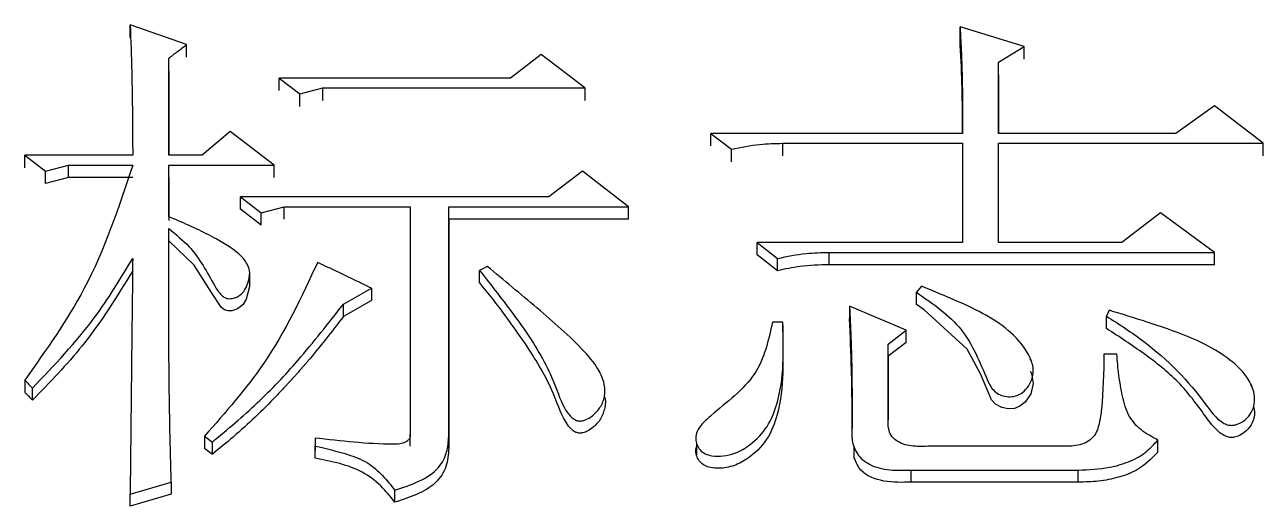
# Model space of a CAD drawing. Header units: millimetres. Extents: x 2278 to 4715, y 679 to 2402.
# Drawn here: x 2832.02 to 2837.23, y 2125.46 to 2127.49 of the extents above; entities that cross this region are included whole.
import ezdxf

# ---------------------------------------------------------------- set-up
doc = ezdxf.new("R2010")
doc.units = ezdxf.units.MM

msp = doc.modelspace()

# ---------------------------------------------------------------- linework, layer by layer
at = {"color": 7, "linetype": 'Continuous', "lineweight": 25}
for p, q in [((2832.6999, 2127.4028), (2832.462, 2127.4857)), ((2832.462, 2127.4326), (2832.462, 2127.4857)), ((2836.2264, 2127.3945), (2835.9559, 2127.4774)), ((2835.9559, 2127.4243), (2835.9559, 2127.4774)), ((2832.6999, 2127.3497), (2832.6999, 2127.4028)), ((2836.1182, 2127.3281), (2836.2264, 2127.3945)), ((2836.2264, 2127.3415), (2836.2264, 2127.3945)), ((2832.6242, 2126.9371), (2832.6242, 2127.3447)), ((2832.6242, 2127.2917), (2832.6242, 2127.3447)), ((2834.1927, 2127.3613), (2834.0629, 2127.2616)), ((2834.3766, 2127.2201), (2834.1927, 2127.3613)), ((2836.1182, 2127.0287), (2836.1182, 2127.3281)), ((2836.1182, 2127.2751), (2836.1182, 2127.3281)), ((2832.6242, 2127.2917), (2832.6242, 2126.9371)), ((2836.1182, 2127.2751), (2836.1182, 2127.0287)), ((2833.0894, 2127.2616), (2833.1759, 2127.1951)), ((2833.0894, 2127.2088), (2833.0894, 2127.2616)), ((2833.1759, 2127.1951), (2833.2733, 2127.2201)), ((2833.2733, 2127.1672), (2833.2733, 2127.2201)), ((2834.3766, 2127.2201), (2834.3766, 2127.1673)), ((2833.1759, 2127.1424), (2833.1759, 2127.1951)), ((2837.0269, 2127.1453), (2836.8646, 2127.0287)), ((2837.2324, 2126.9871), (2837.0269, 2127.1453)), ((2832.8838, 2127.0371), (2832.7648, 2126.9371)), ((2833.0677, 2126.8954), (2832.8838, 2127.0371)), ((2834.9067, 2127.0287), (2834.9932, 2126.9621)), ((2835.9668, 2127.0287), (2834.9067, 2127.0287)), ((2836.8646, 2127.0287), (2836.1182, 2127.0287)), ((2834.9932, 2126.9096), (2834.9932, 2126.9621)), ((2835.2095, 2126.9871), (2835.9668, 2126.9871)), ((2835.2096, 2126.9346), (2835.2095, 2126.9871)), ((2835.9668, 2126.9871), (2835.9668, 2126.5698)), ((2836.1182, 2126.9871), (2837.2324, 2126.9871)), ((2836.1182, 2126.5698), (2836.1182, 2126.9871)), ((2836.1182, 2126.9346), (2836.1182, 2126.9871)), ((2832.0185, 2126.9371), (2832.105, 2126.8704)), ((2832.4728, 2126.9371), (2832.0185, 2126.9371)), ((2832.0185, 2126.8846), (2832.0185, 2126.9371)), ((2832.7648, 2126.9371), (2832.6242, 2126.9371)), ((2832.105, 2126.8704), (2832.2023, 2126.8954)), ((2832.105, 2126.818), (2832.105, 2126.8704)), ((2832.2023, 2126.8954), (2832.4727, 2126.8954)), ((2832.2023, 2126.843), (2832.2023, 2126.8954)), ((2832.6242, 2126.8954), (2833.0677, 2126.8954)), ((2832.6242, 2126.6784), (2832.6242, 2126.8954)), ((2832.6242, 2126.843), (2832.6242, 2126.8954)), ((2833.0677, 2126.843), (2833.0677, 2126.8954)), ((2834.3658, 2126.8704), (2834.2252, 2126.7619)), ((2834.5605, 2126.7202), (2834.3658, 2126.8704)), ((2832.2023, 2126.843), (2832.105, 2126.818)), ((2832.4727, 2126.843), (2832.2023, 2126.843)), ((2832.6242, 2126.843), (2832.6242, 2126.6624)), ((2832.9271, 2126.7619), (2833.0136, 2126.6951)), ((2834.2252, 2126.7619), (2832.9271, 2126.7619)), ((2832.9271, 2126.7097), (2832.9271, 2126.7619)), ((2833.0136, 2126.643), (2832.9271, 2126.7097)), ((2833.0136, 2126.6951), (2833.111, 2126.7202)), ((2833.0136, 2126.643), (2833.0136, 2126.6951)), ((2833.111, 2126.7202), (2833.6411, 2126.7202)), ((2833.111, 2126.668), (2833.111, 2126.7202)), ((2833.6411, 2126.7202), (2833.6411, 2125.7639)), ((2833.8033, 2126.7202), (2834.5605, 2126.7202)), ((2833.8033, 2125.7555), (2833.8033, 2126.7202)), ((2833.8033, 2126.668), (2833.8033, 2126.7202)), ((2834.5605, 2126.668), (2834.5605, 2126.7202)), ((2836.7997, 2126.6951), (2836.6374, 2126.5698)), ((2837.0269, 2126.5279), (2836.7997, 2126.6951)), ((2833.8033, 2126.668), (2833.8033, 2125.7046)), ((2834.5605, 2126.668), (2833.8033, 2126.668)), ((2835.1014, 2126.5698), (2835.1879, 2126.5028)), ((2835.9668, 2126.5698), (2835.1014, 2126.5698)), ((2836.6374, 2126.5698), (2836.1182, 2126.5698)), ((2835.1879, 2126.4509), (2835.1014, 2126.5177)), ((2835.1879, 2126.4509), (2835.1879, 2126.5028)), ((2835.4043, 2126.5279), (2837.0269, 2126.5279)), ((2835.4043, 2126.476), (2835.4043, 2126.5279)), ((2837.0269, 2126.476), (2837.0269, 2126.5279)), ((2832.9653, 2126.4434), (2832.9653, 2126.4457)), ((2832.9653, 2126.3936), (2832.9653, 2126.4426)), ((2833.933, 2126.4007), (2833.933, 2126.4526)), ((2837.0269, 2126.476), (2835.4043, 2126.476)), ((2835.7937, 2126.3856), (2835.772, 2126.3604)), ((2833.3598, 2126.3102), (2833.4788, 2126.3772)), ((2833.4788, 2126.3772), (2833.4788, 2126.3255)), ((2835.772, 2126.3087), (2835.772, 2126.3604)), ((2833.4788, 2126.3255), (2833.3598, 2126.2585)), ((2833.3598, 2126.2585), (2833.3598, 2126.3102)), ((2835.7288, 2126.2012), (2835.4908, 2126.3018)), ((2835.4908, 2126.3018), (2835.4908, 2126.2501)), ((2835.2096, 2126.2347), (2835.1661, 2126.2347)), ((2836.5725, 2126.2082), (2836.5725, 2126.2598)), ((2835.2096, 2126.2229), (2835.2096, 2126.1831)), ((2835.6531, 2126.1424), (2835.7288, 2126.2012)), ((2835.7288, 2126.1496), (2835.7288, 2126.2012)), ((2835.7288, 2126.1496), (2835.6531, 2126.0909)), ((2835.6531, 2125.8229), (2835.6531, 2126.1424)), ((2835.6531, 2126.0909), (2835.6531, 2126.1424)), ((2835.6531, 2126.0909), (2835.6531, 2125.8229)), ((2836.2526, 2126.0749), (2836.2526, 2126.0811)), ((2836.6158, 2126.1004), (2836.5617, 2126.1004)), ((2834.4355, 2126.0277), (2834.4355, 2126.0312)), ((2832.0184, 2125.9912), (2832.0184, 2125.94)), ((2837.1818, 2125.9663), (2837.1818, 2125.972)), ((2832.0509, 2125.9063), (2832.0509, 2125.9575)), ((2832.7756, 2125.7555), (2832.8081, 2125.7302)), ((2832.7756, 2125.7555), (2832.7756, 2125.7046)), ((2833.6411, 2125.7129), (2833.6411, 2125.7639)), ((2833.8033, 2125.7046), (2833.8033, 2125.7555)), ((2835.5016, 2125.7466), (2835.5016, 2125.7976)), ((2832.7757, 2125.7046), (2832.8081, 2125.6793)), ((2832.8081, 2125.6793), (2832.8081, 2125.7302)), ((2833.2408, 2125.7471), (2833.2408, 2125.7134)), ((2833.2408, 2125.7471), (2833.2408, 2125.6961)), ((2833.2408, 2125.6625), (2833.2408, 2125.7134)), ((2834.8458, 2125.7283), (2834.8458, 2125.6771)), ((2835.5086, 2125.7121), (2835.5086, 2125.6609)), ((2836.3887, 2125.7134), (2835.837, 2125.7134)), ((2836.7889, 2125.6877), (2836.7889, 2125.7387)), ((2835.7504, 2125.6122), (2836.4536, 2125.6122)), ((2835.7504, 2125.5614), (2835.7504, 2125.6122)), ((2836.4536, 2125.5614), (2836.4536, 2125.6122)), ((2832.462, 2125.5109), (2832.6351, 2125.5615)), ((2832.6351, 2125.5615), (2832.6351, 2125.5109)), ((2836.4536, 2125.5614), (2835.7504, 2125.5614)), ((2832.462, 2125.4603), (2832.462, 2125.5109)), ((2832.6351, 2125.5109), (2832.462, 2125.4603)), ((2833.5762, 2125.4771), (2833.5762, 2125.5278))]:
    msp.add_line(p, q, dxfattribs=at)
at = {"color": 7, "linetype": 'Continuous', "lineweight": 25, "flags": 128}
for points in [[(2834.0629, 2127.2616), (2833.5929, 2127.2616), (2833.0894, 2127.2616)], [(2833.2733, 2127.2201), (2833.7432, 2127.2201), (2834.3766, 2127.2201)], [(2834.9067, 2126.9762), (2834.9067, 2126.9893), (2834.9067, 2127.0024), (2834.9067, 2127.0156), (2834.9067, 2127.0287)], [(2837.2324, 2126.9346), (2837.2324, 2126.9478), (2837.2324, 2126.9675), (2837.2324, 2126.9871)], [(2832.964, 2126.3934), (2832.9652, 2126.384), (2832.951, 2126.3308), (2832.9368, 2126.3079), (2832.9144, 2126.29), (2832.89, 2126.2822), (2832.8743, 2126.2821), (2832.8595, 2126.2868), (2832.8454, 2126.2975), (2832.8048, 2126.3591), (2832.7315, 2126.4747), (2832.6243, 2126.5762), (2832.6243, 2126.5762)], [(2835.1014, 2126.5177), (2835.1014, 2126.5307), (2835.1014, 2126.5437), (2835.1014, 2126.5567), (2835.1014, 2126.5698)], [(2833.9655, 2126.4693), (2833.9493, 2126.4609), (2833.933, 2126.4526)], [(2836.2511, 2126.0288), (2836.2566, 2126.0192), (2836.2644, 2125.9763), (2836.2543, 2125.9334), (2836.2304, 2125.8983), (2836.208, 2125.8807), (2836.1846, 2125.8719), (2836.1591, 2125.87), (2836.132, 2125.8752), (2836.1059, 2125.889), (2836.0884, 2125.9077), (2836.0417, 2126.017), (2835.9861, 2126.1214), (2835.8049, 2126.2864), (2835.772, 2126.3087), (2835.772, 2126.3087)], [(2836.5834, 2126.285), (2836.5779, 2126.2724), (2836.5725, 2126.2598)]]:
    msp.add_lwpolyline(points, dxfattribs=at)
at = {"color": 7, "linetype": 'Continuous', "lineweight": 25}
for points, knots in [([(2832.462, 2127.4857), (2832.4645, 2127.4195), (2832.4691, 2127.2952), (2832.4721, 2127.1123), (2832.4725, 2126.9955), (2832.4728, 2126.9371)], [0, 0, 0, 0, 0.362921, 0.681445, 1, 1, 1, 1]), ([(2835.9559, 2127.4774), (2835.9561, 2127.4747), (2835.9564, 2127.4693), (2835.9568, 2127.4611), (2835.9572, 2127.453), (2835.9576, 2127.4448), (2835.958, 2127.438), (2835.9583, 2127.4312), (2835.9587, 2127.4244), (2835.9591, 2127.4162), (2835.9594, 2127.4094), (2835.9598, 2127.4026), (2835.9601, 2127.3958), (2835.9605, 2127.3876), (2835.9608, 2127.3808), (2835.9611, 2127.374), (2835.9614, 2127.3672), (2835.9617, 2127.3604), (2835.962, 2127.3535), (2835.9622, 2127.3467), (2835.9626, 2127.3386), (2835.9628, 2127.3317), (2835.9631, 2127.3249), (2835.9633, 2127.3181), (2835.9635, 2127.3113), (2835.9637, 2127.3045), (2835.9639, 2127.2977), (2835.9642, 2127.2895), (2835.9644, 2127.2827), (2835.9645, 2127.2758), (2835.9647, 2127.269), (2835.9649, 2127.2622), (2835.965, 2127.2554), (2835.9651, 2127.2485), (2835.9653, 2127.2404), (2835.9654, 2127.2335), (2835.9655, 2127.2267), (2835.9656, 2127.2199), (2835.9657, 2127.2131), (2835.9658, 2127.2062), (2835.9659, 2127.1994), (2835.966, 2127.1926), (2835.9661, 2127.1857), (2835.9662, 2127.1789), (2835.9662, 2127.1707), (2835.9663, 2127.1639), (2835.9663, 2127.1571), (2835.9664, 2127.1502), (2835.9664, 2127.1434), (2835.9665, 2127.1366), (2835.9665, 2127.1297), (2835.9666, 2127.1215), (2835.9666, 2127.1147), (2835.9666, 2127.1079), (2835.9666, 2127.101), (2835.9667, 2127.0942), (2835.9667, 2127.0874), (2835.9667, 2127.0805), (2835.9667, 2127.0723), (2835.9667, 2127.0655), (2835.9667, 2127.0587), (2835.9667, 2127.0518), (2835.9667, 2127.045), (2835.9668, 2127.0373), (2835.9668, 2127.0323), (2835.9668, 2127.0287)], [0, 0, 0, 0, 0.018243, 0.036487, 0.05473, 0.072974, 0.091217, 0.100339, 0.118582, 0.136826, 0.155069, 0.164191, 0.182434, 0.200678, 0.218921, 0.228043, 0.246286, 0.26453, 0.273652, 0.291895, 0.310138, 0.328382, 0.337504, 0.355747, 0.37399, 0.383112, 0.401356, 0.419599, 0.437843, 0.446964, 0.465208, 0.483451, 0.492573, 0.510816, 0.52906, 0.547303, 0.556425, 0.574668, 0.592912, 0.602033, 0.620277, 0.63852, 0.647642, 0.665886, 0.684129, 0.702372, 0.711494, 0.729738, 0.747981, 0.757103, 0.775346, 0.79359, 0.811833, 0.820955, 0.839198, 0.857442, 0.866563, 0.884807, 0.90305, 0.921294, 0.930415, 0.948659, 0.966902, 0.976024, 1, 1, 1, 1]), ([(2835.9666, 2127.0287), (2835.9665, 2127.0549), (2835.9664, 2127.1249), (2835.9645, 2127.2569), (2835.9591, 2127.3623), (2835.9559, 2127.4243)], [0, 0, 0, 0, 0.1983537, 0.5294314, 1, 1, 1, 1]), ([(2832.6242, 2127.3447), (2832.6368, 2127.3544), (2832.6621, 2127.3737), (2832.6873, 2127.3931), (2832.6999, 2127.4028)], [0, 0, 0, 0, 0.499999, 1, 1, 1, 1]), ([(2834.9932, 2126.9621), (2835.033, 2126.9704), (2835.1041, 2126.9852), (2835.1773, 2126.9865), (2835.2095, 2126.9871)], [0, 0, 0, 0, 0.558835, 1, 1, 1, 1]), ([(2832.4727, 2126.8954), (2832.4142, 2126.7183), (2832.3092, 2126.4002), (2832.1077, 2126.1168), (2832.0184, 2125.9912)], [0, 0, 0, 0, 0.5569278, 1, 1, 1, 1]), ([(2832.6243, 2126.6283), (2832.6544, 2126.6038), (2832.7385, 2126.5356), (2832.7932, 2126.4299), (2832.8375, 2126.3543), (2832.859, 2126.3379), (2832.8728, 2126.3334), (2832.889, 2126.333), (2832.907, 2126.3374), (2832.9258, 2126.3476), (2832.9451, 2126.3676), (2832.9589, 2126.4004), (2832.9687, 2126.4382), (2832.9587, 2126.4785), (2832.9149, 2126.5322), (2832.8089, 2126.5962), (2832.7024, 2126.6461), (2832.6341, 2126.6743), (2832.6242, 2126.6784)], [0, 0, 0, 0, 0.11687, 0.3258, 0.377744, 0.393029, 0.405901, 0.418726, 0.438143, 0.45802, 0.48112, 0.522189, 0.572441, 0.606763, 0.655286, 0.785224, 0.968955, 1, 1, 1, 1]), ([(2832.6351, 2125.5615), (2832.6312, 2125.7072), (2832.6255, 2125.9257), (2832.6254, 2126.1615), (2832.6251, 2126.2611), (2832.625, 2126.2974), (2832.6249, 2126.32), (2832.6249, 2126.3381), (2832.6248, 2126.3562), (2832.6248, 2126.3743), (2832.6248, 2126.3924), (2832.6247, 2126.406), (2832.6247, 2126.4195), (2832.6246, 2126.4376), (2832.6246, 2126.4557), (2832.6246, 2126.4738), (2832.6245, 2126.4873), (2832.6245, 2126.5054), (2832.6245, 2126.5212), (2832.6244, 2126.5348), (2832.6244, 2126.5416), (2832.6244, 2126.5483), (2832.6244, 2126.5574), (2832.6244, 2126.5664), (2832.6243, 2126.5754), (2832.6243, 2126.5822), (2832.6243, 2126.5912), (2832.6243, 2126.6003), (2832.6243, 2126.6093), (2832.6242, 2126.6179), (2832.6242, 2126.6242), (2832.6242, 2126.6283)], [0, 0, 0, 0, 0.408156, 0.61223, 0.663248, 0.688757, 0.714266, 0.727021, 0.739776, 0.765285, 0.778039, 0.790794, 0.803548, 0.816303, 0.841812, 0.854567, 0.867321, 0.880076, 0.905585, 0.911962, 0.918339, 0.924717, 0.931094, 0.943848, 0.950226, 0.956603, 0.96298, 0.975735, 0.982112, 0.988489, 1, 1, 1, 1]), ([(2832.0509, 2125.9575), (2832.1423, 2126.0532), (2832.3046, 2126.2232), (2832.4216, 2126.4178), (2832.4728, 2126.5028)], [0, 0, 0, 0, 0.562943, 1, 1, 1, 1]), ([(2832.4728, 2126.5028), (2832.4714, 2126.3809), (2832.47, 2126.2513), (2832.4684, 2126.1137), (2832.4681, 2126.0832), (2832.4678, 2126.0526), (2832.4674, 2126.022), (2832.4671, 2125.9914), (2832.4668, 2125.9608), (2832.4664, 2125.9301), (2832.4661, 2125.8995), (2832.4658, 2125.8689), (2832.4655, 2125.8382), (2832.4651, 2125.8076), (2832.4648, 2125.7769), (2832.4644, 2125.7386), (2832.4641, 2125.7079), (2832.4638, 2125.6772), (2832.4634, 2125.6465), (2832.4631, 2125.6197), (2832.4629, 2125.5928), (2832.4627, 2125.5774), (2832.4625, 2125.5621), (2832.4624, 2125.5478), (2832.4622, 2125.5307), (2832.462, 2125.5175), (2832.462, 2125.5109)], [0, 0, 0, 0, 0.370203, 0.393341, 0.416478, 0.462753, 0.485891, 0.509029, 0.555304, 0.578441, 0.601579, 0.647854, 0.670992, 0.694129, 0.740405, 0.763542, 0.809817, 0.832955, 0.856093, 0.902368, 0.913937, 0.937074, 0.948643, 0.960212, 0.980106, 1, 1, 1, 1]), ([(2833.2516, 2126.4861), (2833.1837, 2126.3409), (2833.0618, 2126.08), (2832.8636, 2125.8552), (2832.7756, 2125.7555)], [0, 0, 0, 0, 0.556366, 1, 1, 1, 1]), ([(2833.4788, 2126.3772), (2833.4494, 2126.3913), (2833.3969, 2126.4165), (2833.3211, 2126.4528), (2833.2748, 2126.475), (2833.2516, 2126.4861)], [0, 0, 0, 0, 0.387829, 0.693915, 1, 1, 1, 1]), ([(2835.1879, 2126.5028), (2835.2277, 2126.5111), (2835.2988, 2126.526), (2835.372, 2126.5273), (2835.4043, 2126.5279)], [0, 0, 0, 0, 0.558835, 1, 1, 1, 1]), ([(2832.4728, 2126.4509), (2832.4065, 2126.3431), (2832.2874, 2126.1494), (2832.1235, 2125.981), (2832.0509, 2125.9063)], [0, 0, 0, 0, 0.5567847, 1, 1, 1, 1]), ([(2833.933, 2126.4525), (2833.9834, 2126.3885), (2834.0841, 2126.2604), (2834.1988, 2126.0917), (2834.2609, 2125.9469), (2834.2889, 2125.8634), (2834.3283, 2125.8268), (2834.3433, 2125.8196), (2834.3591, 2125.8179), (2834.3791, 2125.8223), (2834.407, 2125.8376), (2834.4369, 2125.8673), (2834.4598, 2125.91), (2834.4636, 2125.9637), (2834.4394, 2126.0357), (2834.3419, 2126.1513), (2834.1753, 2126.2954), (2834.0355, 2126.4112), (2833.9655, 2126.4693)], [0, 0, 0, 0, 0.14589, 0.291848, 0.364926, 0.43814, 0.449708, 0.457487, 0.465325, 0.474776, 0.490324, 0.518026, 0.54742, 0.577063, 0.617255, 0.685721, 0.842506, 1, 1, 1, 1]), ([(2835.4043, 2126.476), (2835.3632, 2126.475), (2835.29, 2126.4732), (2835.2191, 2126.4577), (2835.1879, 2126.4509)], [0, 0, 0, 0, 0.561085, 1, 1, 1, 1]), ([(2834.4576, 2125.9238), (2834.4577, 2125.9237), (2834.4651, 2125.9086), (2834.4616, 2125.8739), (2834.4461, 2125.8285), (2834.4178, 2125.7961), (2834.3909, 2125.7769), (2834.3705, 2125.7687), (2834.3529, 2125.767), (2834.3373, 2125.7706), (2834.3193, 2125.7825), (2834.2809, 2125.8306), (2834.2427, 2125.9536), (2834.1531, 2126.1068), (2834.0423, 2126.2635), (2833.9707, 2126.3554), (2833.9332, 2126.4005), (2833.933, 2126.4007)], [0, 0, 0, 0, 0.000541, 0.052262, 0.10428, 0.152425, 0.178787, 0.199916, 0.213282, 0.226749, 0.243025, 0.274546, 0.411233, 0.645125, 0.822307, 0.999061, 1, 1, 1, 1]), ([(2835.772, 2126.3604), (2835.8417, 2126.3122), (2835.9826, 2126.2149), (2836.0439, 2126.0519), (2836.0859, 2125.9583), (2836.1107, 2125.9346), (2836.1375, 2125.9233), (2836.1672, 2125.9195), (2836.1959, 2125.9245), (2836.2231, 2125.9404), (2836.2455, 2125.9656), (2836.2633, 2126.0015), (2836.2667, 2126.0479), (2836.2392, 2126.1159), (2836.1467, 2126.2269), (2835.9769, 2126.311), (2835.8444, 2126.365), (2835.7937, 2126.3856)], [0, 0, 0, 0, 0.175531, 0.354652, 0.388166, 0.407747, 0.427401, 0.446675, 0.466945, 0.484382, 0.511375, 0.539761, 0.574487, 0.616877, 0.705288, 0.887114, 1, 1, 1, 1]), ([(2832.8081, 2125.7302), (2832.8725, 2125.784), (2833.0014, 2125.8916), (2833.1848, 2126.0869), (2833.2973, 2126.2305), (2833.3598, 2126.3102)], [0, 0, 0, 0, 0.30776, 0.615622, 1, 1, 1, 1]), ([(2835.4908, 2126.3018), (2835.491, 2126.2988), (2835.4912, 2126.2929), (2835.4916, 2126.2839), (2835.492, 2126.275), (2835.4924, 2126.266), (2835.4928, 2126.2571), (2835.4932, 2126.2496), (2835.4935, 2126.2422), (2835.4938, 2126.2347), (2835.4942, 2126.2258), (2835.4946, 2126.2168), (2835.4949, 2126.2094), (2835.4952, 2126.2019), (2835.4955, 2126.1945), (2835.4958, 2126.187), (2835.4961, 2126.1795), (2835.4964, 2126.1721), (2835.4967, 2126.1631), (2835.4971, 2126.1542), (2835.4973, 2126.1467), (2835.4976, 2126.1393), (2835.4978, 2126.1318), (2835.4981, 2126.1228), (2835.4983, 2126.1154), (2835.4986, 2126.1049), (2835.4989, 2126.0945), (2835.4992, 2126.0825), (2835.4994, 2126.075), (2835.4995, 2126.0676), (2835.4997, 2126.0601), (2835.4999, 2126.0526), (2835.5, 2126.0452), (2835.5001, 2126.0377), (2835.5003, 2126.0287), (2835.5004, 2126.0198), (2835.5005, 2126.0123), (2835.5006, 2126.0048), (2835.5007, 2125.9973), (2835.5008, 2125.9884), (2835.5009, 2125.9809), (2835.501, 2125.9734), (2835.501, 2125.9659), (2835.5011, 2125.957), (2835.5012, 2125.9495), (2835.5012, 2125.942), (2835.5013, 2125.9345), (2835.5013, 2125.9255), (2835.5014, 2125.9181), (2835.5014, 2125.9106), (2835.5014, 2125.9031), (2835.5015, 2125.8941), (2835.5015, 2125.8866), (2835.5015, 2125.8791), (2835.5015, 2125.8717), (2835.5016, 2125.8627), (2835.5016, 2125.8552), (2835.5016, 2125.8477), (2835.5016, 2125.8402), (2835.5016, 2125.8312), (2835.5016, 2125.8238), (2835.5016, 2125.8163), (2835.5016, 2125.8081), (2835.5016, 2125.8013), (2835.5016, 2125.7976)], [0, 0, 0, 0, 0.017781, 0.035561, 0.053342, 0.071122, 0.088903, 0.106683, 0.115574, 0.133354, 0.151135, 0.168916, 0.186696, 0.195586, 0.213367, 0.231148, 0.240038, 0.257818, 0.275599, 0.29338, 0.31116, 0.320051, 0.337831, 0.355612, 0.373392, 0.382283, 0.417844, 0.435624, 0.453405, 0.462295, 0.480076, 0.497857, 0.506747, 0.524527, 0.542308, 0.560089, 0.577869, 0.586759, 0.60454, 0.622321, 0.640101, 0.648992, 0.666772, 0.684553, 0.702333, 0.711224, 0.729004, 0.746785, 0.764565, 0.773456, 0.791236, 0.809017, 0.826797, 0.835688, 0.853468, 0.871249, 0.889029, 0.89792, 0.9157, 0.933481, 0.951262, 0.960152, 0.977932, 1, 1, 1, 1]), ([(2836.5725, 2126.2598), (2836.6261, 2126.2254), (2836.7881, 2126.1212), (2836.9415, 2125.9627), (2837.0358, 2125.8245), (2837.0807, 2125.8022), (2837.0998, 2125.7996), (2837.121, 2125.803), (2837.147, 2125.8151), (2837.1733, 2125.8385), (2837.1922, 2125.8719), (2837.1984, 2125.9113), (2837.1901, 2125.9613), (2837.1505, 2126.0282), (2837.0135, 2126.1447), (2836.8036, 2126.2159), (2836.6372, 2126.2686), (2836.5836, 2126.285), (2836.5834, 2126.285)], [0, 0, 0, 0, 0.116248, 0.351545, 0.417546, 0.429975, 0.440278, 0.450547, 0.466965, 0.490882, 0.515264, 0.540739, 0.570383, 0.616277, 0.689853, 0.900941, 0.999644, 1, 1, 1, 1]), ([(2833.3598, 2126.2585), (2833.3104, 2126.1944), (2833.2594, 2126.1283), (2833.203, 2126.0624), (2833.1988, 2126.0576), (2833.1947, 2126.0528), (2833.1905, 2126.0479), (2833.1863, 2126.0431), (2833.1821, 2126.0383), (2833.1779, 2126.0335), (2833.1736, 2126.0287), (2833.1694, 2126.0239), (2833.166, 2126.0201), (2833.1618, 2126.0153), (2833.1575, 2126.0106), (2833.1532, 2126.0058), (2833.1489, 2126.001), (2833.1455, 2125.9972), (2833.1412, 2125.9925), (2833.1369, 2125.9877), (2833.1326, 2125.983), (2833.1265, 2125.9764), (2833.1083, 2125.9566), (2833.0343, 2125.8779), (2832.9324, 2125.7799), (2832.8376, 2125.7031), (2832.8081, 2125.6793)], [0, 0, 0, 0, 0.307844, 0.317463, 0.327082, 0.331891, 0.34151, 0.351128, 0.355938, 0.365557, 0.375175, 0.379985, 0.389603, 0.394413, 0.404031, 0.41365, 0.41846, 0.428078, 0.432888, 0.442506, 0.452125, 0.456934, 0.476172, 0.553125, 0.861264, 1, 1, 1, 1]), ([(2835.1661, 2126.2347), (2835.1495, 2126.1578), (2835.116, 2126.0022), (2834.9586, 2125.8867), (2834.8723, 2125.8109), (2834.8484, 2125.778), (2834.8418, 2125.746), (2834.847, 2125.7189), (2834.8606, 2125.6959), (2834.8828, 2125.6794), (2834.9168, 2125.6701), (2834.9601, 2125.6701), (2835.0169, 2125.6835), (2835.0842, 2125.7236), (2835.1498, 2125.7939), (2835.2178, 2125.9653), (2835.2131, 2126.117), (2835.2096, 2126.2319), (2835.2096, 2126.2347)], [0, 0, 0, 0, 0.166517, 0.336736, 0.370754, 0.398968, 0.419707, 0.44043, 0.457693, 0.475082, 0.493885, 0.523597, 0.555079, 0.603262, 0.6747, 0.747935, 0.993843, 1, 1, 1, 1]), ([(2835.5016, 2125.7466), (2835.5016, 2125.7945), (2835.5016, 2125.8904), (2835.4991, 2126.0583), (2835.4939, 2126.1781), (2835.4908, 2126.2501)], [0, 0, 0, 0, 0.284865, 0.569737, 1, 1, 1, 1]), ([(2835.2096, 2126.1831), (2835.2104, 2126.1291), (2835.2121, 2126.0164), (2835.1987, 2125.8662), (2835.1487, 2125.7386), (2835.0762, 2125.6652), (2834.9993, 2125.6258), (2834.9423, 2125.6175), (2834.9003, 2125.6229), (2834.8745, 2125.6335), (2834.8559, 2125.6511), (2834.8453, 2125.6741), (2834.8418, 2125.6979), (2834.8468, 2125.7122), (2834.849, 2125.7183)], [0, 0, 0, 0, 0.198609, 0.413548, 0.548586, 0.684419, 0.755202, 0.826554, 0.860883, 0.887727, 0.914733, 0.945634, 0.976974, 1, 1, 1, 1]), ([(2837.1912, 2125.8804), (2837.1935, 2125.8709), (2837.1991, 2125.8479), (2837.1883, 2125.8106), (2837.1648, 2125.778), (2837.1366, 2125.7582), (2837.1123, 2125.7499), (2837.092, 2125.7488), (2837.0704, 2125.755), (2837.0302, 2125.7824), (2836.971, 2125.8645), (2836.8815, 2125.9865), (2836.7318, 2126.1034), (2836.6258, 2126.1731), (2836.5725, 2126.2082)], [0, 0, 0, 0, 0.0349107, 0.084718, 0.134766, 0.1723804, 0.196269, 0.2154467, 0.234674, 0.265974, 0.373163, 0.5818617, 0.7895695, 1, 1, 1, 1]), ([(2836.5617, 2126.1004), (2836.5605, 2126.0228), (2836.5589, 2125.9251), (2836.5438, 2125.8089), (2836.5245, 2125.7484), (2836.4603, 2125.7121), (2836.4129, 2125.7129), (2836.3887, 2125.7134)], [0, 0, 0, 0, 0.490042, 0.617207, 0.745492, 0.869777, 1, 1, 1, 1]), ([(2836.7889, 2125.7387), (2836.7647, 2125.7516), (2836.7169, 2125.7771), (2836.6605, 2125.8412), (2836.6387, 2125.9236), (2836.6234, 2126.0116), (2836.6184, 2126.0708), (2836.6158, 2126.1004)], [0, 0, 0, 0, 0.1777081, 0.35, 0.5672223, 0.7837017, 1, 1, 1, 1]), ([(2832.0184, 2125.9912), (2832.0238, 2125.9856), (2832.0347, 2125.9744), (2832.0455, 2125.9631), (2832.0509, 2125.9575)], [0, 0, 0, 0, 0.5, 1, 1, 1, 1]), ([(2832.0184, 2125.94), (2832.0212, 2125.9371), (2832.0266, 2125.9314), (2832.0375, 2125.9202), (2832.0456, 2125.9119), (2832.0509, 2125.9063)], [0, 0, 0, 0, 0.25287, 0.505739, 1, 1, 1, 1]), ([(2835.837, 2125.7134), (2835.814, 2125.7121), (2835.7683, 2125.7096), (2835.7101, 2125.7203), (2835.6739, 2125.7452), (2835.653, 2125.7783), (2835.653, 2125.8054), (2835.6531, 2125.8229)], [0, 0, 0, 0, 0.261231, 0.519065, 0.649006, 0.774533, 1, 1, 1, 1]), ([(2833.6409, 2125.7639), (2833.6413, 2125.7611), (2833.6422, 2125.7557), (2833.6396, 2125.7467), (2833.6331, 2125.7381), (2833.6192, 2125.7283), (2833.5972, 2125.7213), (2833.4683, 2125.7205), (2833.35, 2125.7343), (2833.2408, 2125.7471)], [0, 0, 0, 0, 0.022685, 0.043674, 0.07363, 0.104665, 0.167541, 0.232295, 1, 1, 1, 1]), ([(2833.5762, 2125.5278), (2833.6107, 2125.5388), (2833.6786, 2125.5606), (2833.7616, 2125.6134), (2833.7993, 2125.6862), (2833.802, 2125.7325), (2833.8033, 2125.7555)], [0, 0, 0, 0, 0.291823, 0.574939, 0.78881, 1, 1, 1, 1]), ([(2835.5016, 2125.7976), (2835.5005, 2125.7776), (2835.4984, 2125.7376), (2835.5187, 2125.6773), (2835.5765, 2125.6287), (2835.6604, 2125.6095), (2835.7203, 2125.6113), (2835.7504, 2125.6122)], [0, 0, 0, 0, 0.177715, 0.3563568, 0.5410477, 0.7687672, 1, 1, 1, 1]), ([(2833.2408, 2125.7134), (2833.2871, 2125.7028), (2833.3628, 2125.6854), (2833.4633, 2125.6471), (2833.5264, 2125.5904), (2833.5597, 2125.5486), (2833.5762, 2125.5278)], [0, 0, 0, 0, 0.3486089, 0.5710474, 0.7872472, 1, 1, 1, 1]), ([(2833.8033, 2125.7046), (2833.8015, 2125.6784), (2833.7988, 2125.6389), (2833.7753, 2125.5895), (2833.737, 2125.5456), (2833.6681, 2125.5063), (2833.6071, 2125.4869), (2833.5762, 2125.4771)], [0, 0, 0, 0, 0.239419, 0.360941, 0.484667, 0.739404, 1, 1, 1, 1]), ([(2836.4536, 2125.6122), (2836.4979, 2125.6139), (2836.5707, 2125.6168), (2836.6664, 2125.6447), (2836.7385, 2125.6828), (2836.7722, 2125.7202), (2836.7889, 2125.7387)], [0, 0, 0, 0, 0.3472592, 0.5698518, 0.7878871, 1, 1, 1, 1]), ([(2833.5762, 2125.4771), (2833.5575, 2125.5009), (2833.5199, 2125.5488), (2833.414, 2125.6282), (2833.3106, 2125.6487), (2833.2408, 2125.6625)], [0, 0, 0, 0, 0.242139, 0.4889, 1, 1, 1, 1]), ([(2835.7504, 2125.5614), (2835.7125, 2125.5604), (2835.638, 2125.5584), (2835.5381, 2125.5952), (2835.5189, 2125.6441), (2835.5118, 2125.6621)], [0, 0, 0, 0, 0.396511, 0.777724, 1, 1, 1, 1]), ([(2836.7889, 2125.6877), (2836.7613, 2125.66), (2836.7152, 2125.6135), (2836.6229, 2125.5797), (2836.5395, 2125.5635), (2836.4823, 2125.5621), (2836.4536, 2125.5614)], [0, 0, 0, 0, 0.3290567, 0.5500366, 0.7744123, 1, 1, 1, 1])]:
    msp.add_open_spline(points, degree=3, knots=knots, dxfattribs=at)

doc.saveas('drawing.dxf')
